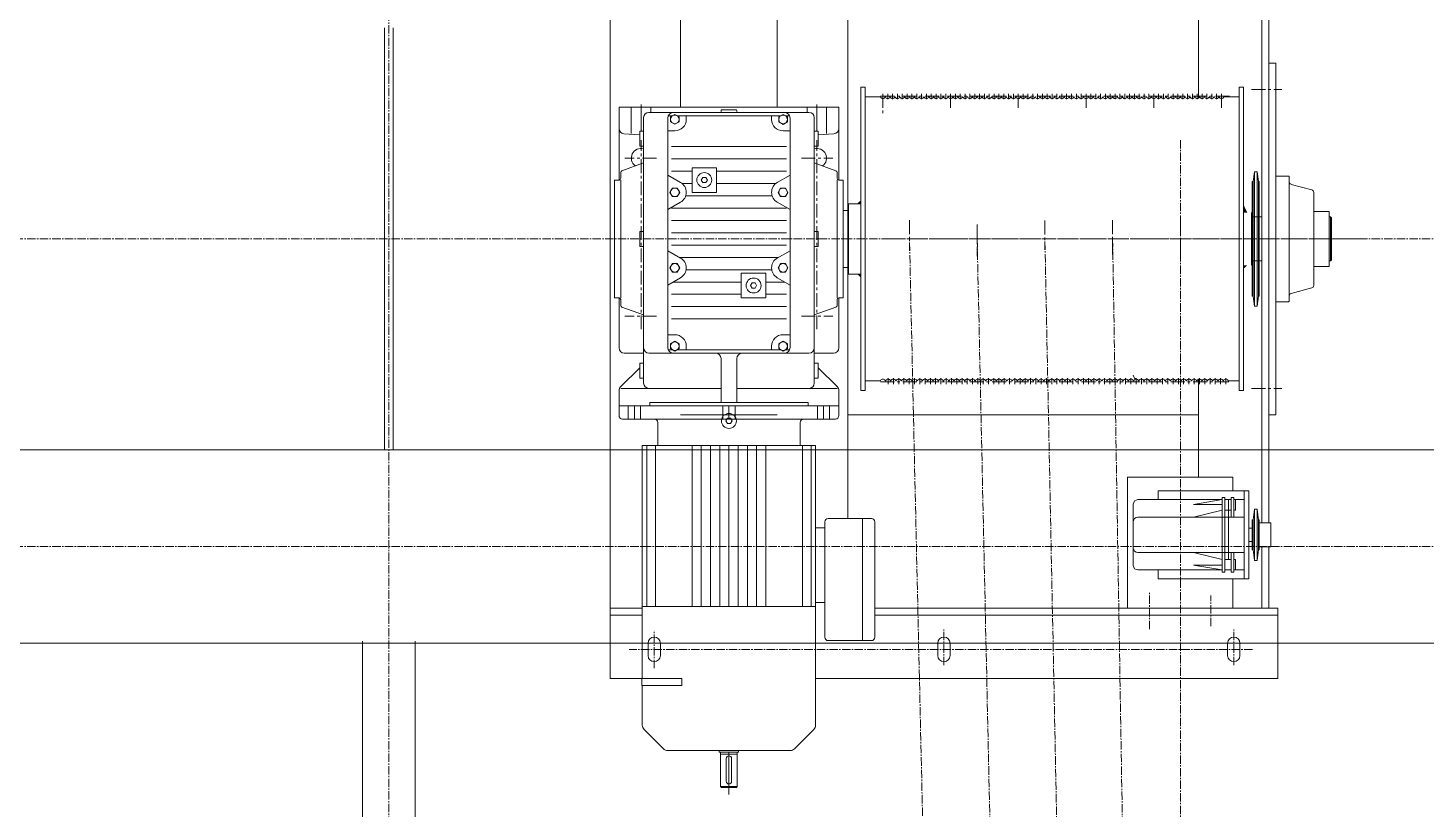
# Model space of a CAD drawing. Header units: millimetres. Extents: x 53635 to 142317, y 101101 to 147193.
# Drawn here: x 72006 to 73595, y 120761 to 121649 of the extents above; entities that cross this region are included whole.
import ezdxf

# ---------------------------------------------------------------- set-up
doc = ezdxf.new("R2010")
doc.units = ezdxf.units.MM
doc.header["$LTSCALE"] = 0.5
doc.header["$MEASUREMENT"] = 0
for name, pattern in [('AXES', [50.8, 31.75, -6.35, 6.35, -6.35]), ('AXES2', [28.575, 19.05, -3.175, 3.175, -3.175]), ('CONTINU', [0])]:
    doc.linetypes.add(name, pattern=pattern)
doc.layers.get('0').update_dxf_attribs({"lineweight": 0})
for name, color, linetype, lineweight in [('-AXE', 1, 'AXES2', 0), ('-fort', 7, 'Continuous', 0), ('ASHADE', 7, 'CONTINU', 0), ('AXE', 1, 'AXES2', 0), ('AXES', 1, 'AXES', 0), ('FIN', 1, 'Continuous', 0), ('FORT', 7, 'Continuous', 0)]:
    doc.layers.add(name, color=color, linetype=linetype, lineweight=lineweight)

msp = doc.modelspace()

# ---------------------------------------------------------------- linework, layer by layer
at = {"layer": '-AXE'}
for p, q in [((72415.9, 121723.73), (72415.9, 105730.21)), ((70604.5, 121409.09), (77418.31, 121409.09)), ((70604.5, 121059.09), (77418.31, 121059.09))]:
    msp.add_line(p, q, dxfattribs=at)
at = {"layer": '-fort'}
for p, q in [((72410.9, 121649.09), (72410.9, 121169.09)), ((72420.9, 121649.09), (72420.9, 121169.09)), ((70960.9, 121169.09), (77070.89, 121169.09)), ((70960.9, 120949.09), (77070.89, 120949.09)), ((72385.9, 120951.59), (72385.9, 119946.59)), ((72445.9, 120951.59), (72445.9, 119946.59))]:
    msp.add_line(p, q, dxfattribs=at)
for p, q in [((73424.64, 121609.09), (73424.64, 121209.09)), ((72952.64, 121409.09), (72952.64, 121581.59)), ((72957.64, 121409.09), (72957.64, 121581.59)), ((73382.64, 121409.09), (73382.64, 121581.59)), ((73387.64, 121409.09), (73387.64, 121581.59)), ((72957.64, 121570.59), (72975.08, 121570.59)), ((72980.21, 121570.59), (72980.58, 121570.59)), ((72985.71, 121570.59), (72986.08, 121570.59)), ((72991.21, 121570.59), (72991.58, 121570.59)), ((72996.71, 121570.59), (72997.08, 121570.59)), ((73002.21, 121570.59), (73002.58, 121570.59)), ((73007.71, 121570.59), (73008.08, 121570.59)), ((73013.21, 121570.59), (73013.58, 121570.59)), ((73018.71, 121570.59), (73019.08, 121570.59)), ((73024.21, 121570.59), (73024.58, 121570.59)), ((73029.71, 121570.59), (73030.08, 121570.59)), ((73035.21, 121570.59), (73035.58, 121570.59)), ((73040.71, 121570.59), (73041.08, 121570.59)), ((73046.21, 121570.59), (73046.58, 121570.59)), ((73051.71, 121570.59), (73052.08, 121570.59)), ((73057.21, 121570.59), (73057.58, 121570.59)), ((73062.71, 121570.59), (73063.08, 121570.59)), ((73068.21, 121570.59), (73068.58, 121570.59)), ((73073.71, 121570.59), (73074.08, 121570.59)), ((73079.21, 121570.59), (73079.58, 121570.59)), ((73084.71, 121570.59), (73085.08, 121570.59)), ((73090.21, 121570.59), (73090.58, 121570.59)), ((73095.71, 121570.59), (73096.08, 121570.59)), ((73101.21, 121570.59), (73101.58, 121570.59)), ((73106.71, 121570.59), (73107.08, 121570.59)), ((73112.21, 121570.59), (73112.58, 121570.59)), ((73117.71, 121570.59), (73118.08, 121570.59)), ((73123.21, 121570.59), (73123.58, 121570.59)), ((73128.71, 121570.59), (73129.08, 121570.59)), ((73134.21, 121570.59), (73134.58, 121570.59)), ((73139.71, 121570.59), (73140.08, 121570.59)), ((73145.21, 121570.59), (73145.58, 121570.59)), ((73150.71, 121570.59), (73151.08, 121570.59)), ((73156.21, 121570.59), (73156.58, 121570.59)), ((73161.71, 121570.59), (73162.08, 121570.59)), ((73167.21, 121570.59), (73167.58, 121570.59)), ((73172.71, 121570.59), (73173.08, 121570.59)), ((73178.21, 121570.59), (73178.58, 121570.59)), ((73183.71, 121570.59), (73184.08, 121570.59)), ((73189.21, 121570.59), (73189.58, 121570.59)), ((73194.71, 121570.59), (73195.08, 121570.59)), ((73200.21, 121570.59), (73200.58, 121570.59)), ((73205.71, 121570.59), (73206.08, 121570.59)), ((73211.21, 121570.59), (73211.58, 121570.59)), ((73216.71, 121570.59), (73217.08, 121570.59)), ((73222.21, 121570.59), (73222.58, 121570.59)), ((73227.71, 121570.59), (73228.08, 121570.59)), ((73233.21, 121570.59), (73233.58, 121570.59)), ((73238.71, 121570.59), (73239.08, 121570.59)), ((73244.21, 121570.59), (73244.58, 121570.59)), ((73249.71, 121570.59), (73250.08, 121570.59)), ((73255.21, 121570.59), (73255.58, 121570.59)), ((73260.71, 121570.59), (73261.08, 121570.59)), ((73266.21, 121570.59), (73266.58, 121570.59)), ((73271.71, 121570.59), (73272.08, 121570.59)), ((73277.21, 121570.59), (73277.58, 121570.59)), ((73282.71, 121570.59), (73283.08, 121570.59)), ((73288.21, 121570.59), (73288.58, 121570.59)), ((73293.71, 121570.59), (73294.08, 121570.59)), ((73299.21, 121570.59), (73299.58, 121570.59)), ((73304.71, 121570.59), (73305.08, 121570.59)), ((73310.21, 121570.59), (73310.58, 121570.59)), ((73315.71, 121570.59), (73316.08, 121570.59)), ((73321.21, 121570.59), (73321.58, 121570.59)), ((73326.71, 121570.59), (73327.08, 121570.59)), ((73332.21, 121570.59), (73332.58, 121570.59)), ((73337.71, 121570.59), (73338.08, 121570.59)), ((73343.21, 121570.59), (73343.58, 121570.59)), ((73348.71, 121570.59), (73349.08, 121570.59)), ((73354.21, 121570.59), (73354.58, 121570.59)), ((73359.71, 121570.59), (73360.08, 121570.59)), ((73365.21, 121570.59), (73382.64, 121570.59)), ((72677.64, 121559.09), (72677.64, 121534.67)), ((72677.64, 121559.09), (72802.64, 121559.09)), ((72677.64, 121559.09), (72677.64, 121476.09)), ((72691.64, 121559.09), (72691.64, 121529.09)), ((72702.64, 121562.09), (72702.64, 121531.59)), ((72711.64, 121553.09), (72739.64, 121553.09)), ((72713.64, 121559.09), (72713.64, 121553.09)), ((72734.44, 121549.09), (72738.27, 121549.09)), ((72741.14, 121550.79), (72736.24, 121547.89)), ((72736.24, 121547.89), (72736.24, 121542.29)), ((72739.64, 121553.09), (72865.64, 121553.09)), ((72739.64, 121553.09), (72792.64, 121553.09)), ((72741.14, 121550.79), (72746.04, 121547.89)), ((72744.02, 121549.09), (72861.34, 121549.09)), ((72746.04, 121547.89), (72746.04, 121542.29)), ((72754.14, 121549.09), (72754.14, 121545.09)), ((72793.64, 121555.09), (72793.64, 121554.09)), ((72794.64, 121556.09), (72802.64, 121556.09)), ((72802.64, 121559.09), (72927.64, 121559.09)), ((72802.64, 121556.09), (72810.64, 121556.09)), ((72811.64, 121555.09), (72811.64, 121554.09)), ((72812.64, 121553.09), (72865.64, 121553.09)), ((72851.14, 121549.09), (72851.14, 121545.09)), ((72864.14, 121550.69), (72859.24, 121547.89)), ((72859.24, 121547.89), (72859.24, 121542.29)), ((72864.14, 121550.69), (72869.04, 121547.89)), ((72865.64, 121553.09), (72893.64, 121553.09)), ((72866.94, 121549.09), (72870.84, 121549.09)), ((72869.04, 121547.89), (72869.04, 121542.29)), ((72891.64, 121559.09), (72891.64, 121553.09)), ((72902.64, 121562.09), (72902.64, 121531.59)), ((72913.64, 121559.09), (72913.64, 121529.09)), ((72927.64, 121559.09), (72927.64, 121534.67)), ((72927.64, 121559.09), (72927.64, 121476.09)), ((72701.14, 121531.59), (72705.64, 121531.59)), ((72701.14, 121514.59), (72701.14, 121531.59)), ((72705.64, 121547.09), (72705.64, 121531.59)), ((72705.64, 121531.59), (72705.64, 121514.59)), ((72733.14, 121546.59), (72733.14, 121481.69)), ((72733.14, 121532.09), (72741.14, 121532.09)), ((72736.24, 121542.29), (72741.14, 121539.49)), ((72746.04, 121542.29), (72741.14, 121539.49)), ((72859.24, 121542.29), (72864.14, 121539.39)), ((72869.04, 121542.29), (72864.14, 121539.39)), ((72864.14, 121532.09), (72872.14, 121532.09)), ((72872.14, 121546.59), (72872.14, 121481.69)), ((72899.64, 121547.09), (72899.64, 121285.09)), ((72899.64, 121531.59), (72904.14, 121531.59)), ((72899.64, 121514.59), (72899.64, 121531.59)), ((72904.14, 121531.59), (72904.14, 121514.59)), ((72683.22, 121528.69), (72701.14, 121527.41)), ((72899.64, 121527.09), (72899.64, 121527.09)), ((72922.07, 121528.69), (72904.14, 121527.41)), ((72705.64, 121514.59), (72701.14, 121514.59)), ((72705.64, 121514.59), (72705.64, 121417.59)), ((72737.14, 121514.09), (72868.14, 121514.09)), ((72737.14, 121500.09), (72868.14, 121500.09)), ((72904.14, 121514.59), (72899.64, 121514.59)), ((72679.64, 121484.68), (72679.64, 121478.09)), ((72705.64, 121495.55), (72680.96, 121486.56)), ((72737.14, 121486.09), (72760.64, 121486.09)), ((72760.64, 121490.09), (72788.64, 121490.09)), ((72760.64, 121490.09), (72760.64, 121462.09)), ((72788.64, 121490.09), (72788.64, 121462.09)), ((72788.64, 121486.09), (72868.14, 121486.09)), ((72899.64, 121495.55), (72924.33, 121486.56)), ((72925.64, 121484.68), (72925.64, 121478.09)), ((72672.64, 121476.09), (72677.64, 121476.09)), ((72672.64, 121476.09), (72672.64, 121409.09)), ((72679.64, 121476.09), (72679.64, 121342.09)), ((72733.14, 121481.69), (72733.14, 121442.49)), ((72733.14, 121481.69), (72747.64, 121473.39)), ((72733.14, 121481.69), (72733.14, 121442.49)), ((72749.45, 121472.09), (72760.64, 121472.09)), ((72771.18, 121476.09), (72772.91, 121479.09)), ((72772.91, 121473.09), (72771.18, 121476.09)), ((72772.91, 121479.09), (72776.38, 121479.09)), ((72776.38, 121473.09), (72772.91, 121473.09)), ((72776.38, 121479.09), (72778.11, 121476.09)), ((72778.11, 121476.09), (72776.38, 121473.09)), ((72788.64, 121472.09), (72855.84, 121472.09)), ((72872.14, 121481.69), (72857.64, 121473.39)), ((72872.14, 121481.69), (72872.14, 121442.49)), ((72925.64, 121476.09), (72925.64, 121342.09)), ((72927.64, 121476.09), (72932.64, 121476.09)), ((72932.64, 121476.09), (72932.64, 121409.09)), ((73438.64, 121480.59), (73424.64, 121480.59)), ((73439.64, 121479.59), (73439.64, 121409.09)), ((73465.42, 121464.88), (73441.87, 121471.19)), ((72738.34, 121466.99), (72735.44, 121462.09)), ((72735.44, 121462.09), (72738.34, 121457.19)), ((72738.34, 121466.99), (72743.94, 121466.99)), ((72738.34, 121457.19), (72743.94, 121457.19)), ((72743.94, 121466.99), (72746.74, 121462.09)), ((72746.74, 121462.09), (72743.94, 121457.19)), ((72753.51, 121458.09), (72851.77, 121458.09)), ((72760.64, 121462.09), (72788.64, 121462.09)), ((72861.34, 121466.99), (72858.44, 121462.09)), ((72858.44, 121462.09), (72861.34, 121457.19)), ((72861.34, 121466.99), (72866.94, 121466.99)), ((72861.34, 121457.19), (72866.94, 121457.19)), ((72866.94, 121466.99), (72869.74, 121462.09)), ((72869.74, 121462.09), (72866.94, 121457.19)), ((73467.64, 121461.98), (73467.64, 121409.09)), ((72747.64, 121450.79), (72733.14, 121442.49)), ((72733.14, 121442.49), (72733.14, 121395.69)), ((72737.14, 121444.09), (72868.14, 121444.09)), ((72857.64, 121450.79), (72872.14, 121442.49)), ((72872.14, 121442.49), (72872.14, 121395.69)), ((72937.64, 121441.59), (72932.64, 121441.59)), ((72932.64, 121441.59), (72932.64, 121441.59)), ((72937.64, 121448.09), (72938.64, 121449.09)), ((72937.64, 121448.09), (72937.64, 121370.09)), ((72937.64, 121441.59), (72937.64, 121376.59)), ((72937.64, 121439.09), (72937.64, 121379.09)), ((72952.64, 121449.09), (72938.64, 121449.09)), ((72938.64, 121449.09), (72938.64, 121369.09)), ((73396.64, 121439.09), (73397.64, 121438.09)), ((73396.64, 121439.09), (73396.64, 121379.09)), ((73485.24, 121440.34), (73467.64, 121440.34)), ((73485.24, 121440.34), (73485.24, 121377.84)), ((72737.14, 121430.09), (72868.14, 121430.09)), ((73408.64, 121434.09), (73397.64, 121434.09)), ((73486.64, 121434.09), (73485.24, 121434.09)), ((73487.64, 121433.09), (73486.64, 121434.09)), ((73486.64, 121434.09), (73486.64, 121384.09)), ((73487.64, 121433.09), (73487.64, 121385.09)), ((72672.64, 121409.09), (72672.64, 121342.09)), ((72701.14, 121417.59), (72705.64, 121417.59)), ((72701.14, 121400.59), (72701.14, 121417.59)), ((72705.64, 121417.59), (72705.64, 121400.59)), ((72737.14, 121416.09), (72868.14, 121416.09)), ((72737.14, 121416.09), (72868.14, 121416.09)), ((72899.64, 121417.59), (72904.14, 121417.59)), ((72899.64, 121400.59), (72899.64, 121417.59)), ((72904.14, 121417.59), (72904.14, 121400.59)), ((72932.64, 121409.09), (72932.64, 121342.09)), ((72952.64, 121236.59), (72952.64, 121409.09)), ((72957.64, 121409.09), (72957.64, 121236.59)), ((73382.64, 121409.09), (73382.64, 121236.59)), ((73387.64, 121236.59), (73387.64, 121409.09)), ((73439.64, 121338.59), (73439.64, 121409.09)), ((73467.64, 121409.09), (73467.64, 121356.16)), ((72705.64, 121400.59), (72701.14, 121400.59)), ((72705.64, 121400.59), (72705.64, 121285.09)), ((72705.64, 121400.59), (72705.64, 121285.09)), ((72733.14, 121395.69), (72733.14, 121356.49)), ((72733.14, 121395.69), (72747.64, 121387.39)), ((72733.14, 121395.69), (72733.14, 121356.49)), ((72737.14, 121402.09), (72868.14, 121402.09)), ((72872.14, 121395.69), (72857.64, 121387.39)), ((72872.14, 121395.69), (72872.14, 121356.49)), ((72904.14, 121400.59), (72899.64, 121400.59)), ((72738.34, 121380.99), (72735.44, 121376.09)), ((72735.44, 121376.09), (72738.34, 121371.19)), ((72738.34, 121380.99), (72743.94, 121380.99)), ((72743.94, 121380.99), (72746.74, 121376.09)), ((72746.74, 121376.09), (72743.94, 121371.19)), ((72746.42, 121388.09), (72858.87, 121388.09)), ((72753.99, 121374.09), (72851.3, 121374.09)), ((72861.34, 121380.99), (72858.44, 121376.09)), ((72858.44, 121376.09), (72861.34, 121371.19)), ((72861.34, 121380.99), (72866.94, 121380.99)), ((72866.94, 121380.99), (72869.74, 121376.09)), ((72869.74, 121376.09), (72866.94, 121371.19)), ((72937.64, 121376.59), (72932.64, 121376.59)), ((72932.64, 121376.59), (72932.64, 121376.59)), ((73397.64, 121380.09), (73396.64, 121379.09)), ((73408.64, 121384.09), (73397.64, 121384.09)), ((73485.24, 121377.84), (73467.64, 121377.84)), ((73486.64, 121384.09), (73485.24, 121384.09)), ((73487.64, 121385.09), (73486.64, 121384.09)), ((72747.64, 121364.79), (72733.14, 121356.49)), ((72738.34, 121371.19), (72743.94, 121371.19)), ((72739.43, 121360.09), (72816.64, 121360.09)), ((72816.64, 121370.09), (72844.64, 121370.09)), ((72816.64, 121370.09), (72816.64, 121342.09)), ((72827.18, 121356.09), (72828.91, 121359.09)), ((72828.91, 121359.09), (72832.38, 121359.09)), ((72832.38, 121359.09), (72834.11, 121356.09)), ((72844.64, 121370.09), (72844.64, 121342.09)), ((72844.64, 121360.09), (72865.85, 121360.09)), ((72857.64, 121364.79), (72872.14, 121356.49)), ((72861.34, 121371.19), (72866.94, 121371.19)), ((72937.64, 121370.09), (72938.64, 121369.09)), ((72952.64, 121369.09), (72938.64, 121369.09)), ((72672.64, 121342.09), (72677.64, 121342.09)), ((72677.64, 121342.09), (72677.64, 121285.09)), ((72733.14, 121356.49), (72733.14, 121285.59)), ((72737.14, 121346.09), (72816.64, 121346.09)), ((72816.64, 121342.09), (72844.64, 121342.09)), ((72828.91, 121353.09), (72827.18, 121356.09)), ((72832.38, 121353.09), (72828.91, 121353.09)), ((72834.11, 121356.09), (72832.38, 121353.09)), ((72844.64, 121346.09), (72868.14, 121346.09)), ((72872.14, 121356.49), (72872.14, 121285.59)), ((72927.64, 121342.09), (72932.64, 121342.09)), ((72927.64, 121342.09), (72927.64, 121285.09)), ((73465.42, 121353.29), (73441.87, 121346.98)), ((72679.64, 121340.09), (72679.64, 121333.49)), ((72680.96, 121331.61), (72705.64, 121322.62)), ((72737.14, 121332.09), (72868.14, 121332.09)), ((72924.33, 121331.61), (72899.64, 121322.62)), ((72925.64, 121340.09), (72925.64, 121333.49)), ((73438.64, 121337.59), (73424.64, 121337.59)), ((72737.14, 121318.09), (72868.14, 121318.09)), ((72733.14, 121300.09), (72741.14, 121300.09)), ((72864.14, 121300.09), (72872.14, 121300.09)), ((72683.64, 121279.09), (72705.64, 121279.09)), ((72705.64, 121285.09), (72705.64, 121267.59)), ((72705.64, 121279.09), (72705.64, 121267.59)), ((72711.64, 121279.09), (72739.64, 121279.09)), ((72734.44, 121283.09), (72738.27, 121283.09)), ((72741.14, 121292.69), (72736.24, 121289.89)), ((72736.24, 121289.89), (72736.24, 121284.29)), ((72736.24, 121284.29), (72741.14, 121281.39)), ((72739.64, 121279.09), (72865.64, 121279.09)), ((72741.14, 121292.69), (72746.04, 121289.89)), ((72746.04, 121284.29), (72741.14, 121281.39)), ((72744.02, 121283.09), (72861.27, 121283.09)), ((72746.04, 121289.89), (72746.04, 121284.29)), ((72754.14, 121287.09), (72754.14, 121283.09)), ((72851.14, 121287.09), (72851.14, 121283.09)), ((72864.14, 121292.69), (72859.24, 121289.89)), ((72859.24, 121289.89), (72859.24, 121284.29)), ((72859.24, 121284.29), (72864.14, 121281.39)), ((72864.14, 121292.69), (72869.04, 121289.89)), ((72869.04, 121284.29), (72864.14, 121281.39)), ((72865.64, 121279.09), (72893.64, 121279.09)), ((72867.02, 121283.09), (72870.84, 121283.09)), ((72869.04, 121289.89), (72869.04, 121284.29)), ((72899.64, 121285.09), (72899.64, 121245.09)), ((72899.64, 121279.09), (72921.64, 121279.09)), ((72899.64, 121279.09), (72899.64, 121267.09)), ((72701.14, 121262.59), (72679.4, 121240.84)), ((72701.14, 121267.59), (72705.64, 121267.59)), ((72701.14, 121250.59), (72701.14, 121267.59)), ((72705.64, 121267.59), (72705.64, 121250.59)), ((72793.64, 121273.09), (72793.64, 121224.09)), ((72811.64, 121273.09), (72811.64, 121224.09)), ((72899.64, 121267.59), (72904.14, 121267.59)), ((72899.64, 121250.59), (72899.64, 121267.59)), ((72899.64, 121267.09), (72899.64, 121267.08)), ((72904.14, 121267.59), (72904.14, 121250.59)), ((72904.14, 121262.58), (72925.89, 121240.84)), ((72705.64, 121250.59), (72701.14, 121250.59)), ((72705.64, 121250.59), (72705.64, 121245.09)), ((72904.14, 121250.59), (72899.64, 121250.59)), ((72957.64, 121247.59), (72974.82, 121247.59)), ((72980.47, 121247.59), (72980.82, 121247.59)), ((72986.47, 121247.59), (72986.82, 121247.59)), ((72992.47, 121247.59), (72992.82, 121247.59)), ((72998.47, 121247.59), (72998.82, 121247.59)), ((73004.47, 121247.59), (73004.82, 121247.59)), ((73010.47, 121247.59), (73010.82, 121247.59)), ((73016.47, 121247.59), (73016.82, 121247.59)), ((73022.47, 121247.59), (73022.82, 121247.59)), ((73028.47, 121247.59), (73028.82, 121247.59)), ((73034.47, 121247.59), (73034.82, 121247.59)), ((73040.47, 121247.59), (73040.82, 121247.59)), ((73046.47, 121247.59), (73046.82, 121247.59)), ((73052.47, 121247.59), (73052.82, 121247.59)), ((73058.47, 121247.59), (73058.82, 121247.59)), ((73064.47, 121247.59), (73064.82, 121247.59)), ((73070.47, 121247.59), (73070.82, 121247.59)), ((73076.47, 121247.59), (73076.82, 121247.59)), ((73082.47, 121247.59), (73082.82, 121247.59)), ((73088.47, 121247.59), (73088.82, 121247.59)), ((73094.47, 121247.59), (73094.82, 121247.59)), ((73100.47, 121247.59), (73100.82, 121247.59)), ((73106.47, 121247.59), (73106.82, 121247.59)), ((73112.47, 121247.59), (73112.82, 121247.59)), ((73118.47, 121247.59), (73118.82, 121247.59)), ((73124.47, 121247.59), (73124.82, 121247.59)), ((73130.47, 121247.59), (73130.82, 121247.59)), ((73136.47, 121247.59), (73136.82, 121247.59)), ((73142.47, 121247.59), (73142.82, 121247.59)), ((73148.47, 121247.59), (73148.82, 121247.59)), ((73154.47, 121247.59), (73154.82, 121247.59)), ((73160.47, 121247.59), (73160.82, 121247.59)), ((73166.47, 121247.59), (73166.82, 121247.59)), ((73172.47, 121247.59), (73172.82, 121247.59)), ((73178.47, 121247.59), (73178.82, 121247.59)), ((73184.47, 121247.59), (73184.82, 121247.59)), ((73190.47, 121247.59), (73190.82, 121247.59)), ((73196.47, 121247.59), (73196.82, 121247.59)), ((73202.47, 121247.59), (73202.82, 121247.59)), ((73208.47, 121247.59), (73208.82, 121247.59)), ((73214.47, 121247.59), (73214.82, 121247.59)), ((73220.47, 121247.59), (73220.82, 121247.59)), ((73226.47, 121247.59), (73226.82, 121247.59)), ((73232.47, 121247.59), (73232.82, 121247.59)), ((73238.47, 121247.59), (73238.82, 121247.59)), ((73244.47, 121247.59), (73244.82, 121247.59)), ((73250.47, 121247.59), (73250.82, 121247.59)), ((73256.47, 121247.59), (73256.82, 121247.59)), ((73262.47, 121247.59), (73262.82, 121247.59)), ((73268.47, 121247.59), (73268.82, 121247.59)), ((73274.47, 121247.59), (73274.82, 121247.59)), ((73280.47, 121247.59), (73280.82, 121247.59)), ((73286.47, 121247.59), (73286.82, 121247.59)), ((73292.47, 121247.59), (73292.82, 121247.59)), ((73298.47, 121247.59), (73298.82, 121247.59)), ((73304.47, 121247.59), (73304.82, 121247.59)), ((73310.47, 121247.59), (73310.82, 121247.59)), ((73316.47, 121247.59), (73316.82, 121247.59)), ((73322.47, 121247.59), (73322.82, 121247.59)), ((73328.47, 121247.59), (73328.82, 121247.59)), ((73334.47, 121247.59), (73334.82, 121247.59)), ((73340.47, 121247.59), (73340.82, 121247.59)), ((73346.47, 121247.59), (73346.82, 121247.59)), ((73352.47, 121247.59), (73352.82, 121247.59)), ((73358.47, 121247.59), (73358.82, 121247.59)), ((73364.47, 121247.59), (73364.82, 121247.59)), ((73370.47, 121247.59), (73382.64, 121247.59)), ((72677.64, 121236.6), (72677.64, 121219.09)), ((72679.64, 121239.09), (72793.64, 121239.09)), ((72711.64, 121239.09), (72793.64, 121239.09)), ((72793.64, 121239.09), (72793.64, 121239.09)), ((72793.64, 121239.09), (72793.64, 121239.09)), ((72811.64, 121239.09), (72925.64, 121239.09)), ((72811.64, 121239.09), (72893.64, 121239.09)), ((72927.64, 121236.6), (72927.64, 121219.09)), ((72677.64, 121219.09), (72677.64, 121208.09)), ((72677.64, 121219.09), (72712.64, 121219.09)), ((72677.64, 121219.09), (72712.64, 121219.09)), ((72688.14, 121219.09), (72688.14, 121204.09)), ((72695.14, 121219.09), (72695.14, 121204.09)), ((72702.14, 121219.09), (72702.14, 121204.09)), ((72712.64, 121223.09), (72712.64, 121219.09)), ((72712.64, 121223.09), (72892.64, 121223.09)), ((72712.64, 121219.09), (72892.64, 121219.09)), ((72712.64, 121219.09), (72892.64, 121219.09)), ((72795.64, 121219.09), (72795.64, 121204.09)), ((72795.64, 121219.09), (72795.64, 121204.09)), ((72795.64, 121219.09), (72795.64, 121204.09)), ((72795.64, 121219.09), (72795.64, 121204.09)), ((72802.64, 121219.09), (72802.64, 121204.09)), ((72802.64, 121219.09), (72802.64, 121204.09)), ((72802.64, 121219.09), (72802.64, 121204.09)), ((72809.64, 121219.09), (72809.64, 121204.09)), ((72809.64, 121219.09), (72809.64, 121204.09)), ((72809.64, 121219.09), (72809.64, 121204.09)), ((72809.64, 121219.09), (72809.64, 121204.09)), ((72892.64, 121223.09), (72892.64, 121219.09)), ((72892.64, 121219.09), (72927.64, 121219.09)), ((72892.64, 121219.09), (72927.64, 121219.09)), ((72903.14, 121219.09), (72903.14, 121204.09)), ((72910.14, 121219.09), (72910.14, 121204.09)), ((72917.14, 121219.09), (72917.14, 121204.09)), ((72927.64, 121219.09), (72927.64, 121208.09)), ((72927.64, 121219.09), (72927.64, 121219.09)), ((72927.64, 121219.09), (72927.64, 121219.09)), ((72681.64, 121204.09), (72717.64, 121204.09)), ((72717.64, 121204.09), (72887.64, 121204.09)), ((72721.64, 121200.09), (72721.64, 121174.09)), ((72800.91, 121205.09), (72799.18, 121202.09)), ((72799.18, 121202.09), (72800.91, 121199.09)), ((72800.91, 121205.09), (72804.38, 121205.09)), ((72800.91, 121199.09), (72804.38, 121199.09)), ((72804.38, 121205.09), (72806.11, 121202.09)), ((72806.11, 121202.09), (72804.38, 121199.09)), ((72883.64, 121200.09), (72883.64, 121174.09)), ((72887.64, 121204.09), (72923.64, 121204.09)), ((72704.14, 121174.09), (72901.14, 121174.09)), ((72704.14, 121174.09), (72704.14, 120991.09)), ((72709.14, 121174.09), (72709.14, 120991.09)), ((72719.14, 121174.09), (72719.14, 120991.09)), ((72721.64, 121174.09), (72883.64, 121174.09)), ((72760.64, 121174.09), (72760.64, 120991.09)), ((72771.14, 121174.09), (72771.14, 120991.09)), ((72781.64, 121174.09), (72781.64, 120991.09)), ((72792.14, 121174.09), (72792.14, 120991.09)), ((72802.64, 121174.09), (72802.64, 120991.09)), ((72813.14, 121174.09), (72813.14, 120991.09)), ((72823.64, 121174.09), (72823.64, 120991.09)), ((72834.14, 121174.09), (72834.14, 120991.09)), ((72844.64, 121174.09), (72844.64, 120991.09)), ((72886.14, 121174.09), (72886.14, 120991.09)), ((72896.14, 121174.09), (72896.14, 120991.09)), ((72901.14, 121174.09), (72901.14, 120991.09)), ((72911.64, 121087.09), (72911.64, 120956.09)), ((72964.64, 121091.09), (72915.64, 121091.09)), ((72954.64, 121091.09), (72954.64, 120952.09)), ((72968.64, 121087.09), (72968.64, 120956.09)), ((72911.64, 121080.59), (72901.14, 121080.59)), ((72901.14, 121080.59), (72901.14, 120995.59)), ((72911.64, 121080.59), (72911.64, 120995.59)), ((72901.14, 120995.59), (72901.14, 120991.09)), ((72911.64, 120995.59), (72901.14, 120995.59)), ((72704.14, 120991.09), (72704.14, 120909.09)), ((72704.14, 120991.09), (72802.64, 120991.09)), ((72709.14, 120991.09), (72709.14, 120991.09)), ((72719.14, 120991.09), (72719.14, 120991.09)), ((72760.64, 120991.09), (72760.64, 120991.09)), ((72771.14, 120991.09), (72771.14, 120991.09)), ((72781.64, 120991.09), (72781.64, 120991.09)), ((72792.14, 120991.09), (72792.14, 120991.09)), ((72802.64, 120991.09), (72901.14, 120991.09)), ((72813.14, 120991.09), (72813.14, 120991.09)), ((72823.64, 120991.09), (72823.64, 120991.09)), ((72834.14, 120991.09), (72834.14, 120991.09)), ((72844.64, 120991.09), (72844.64, 120991.09)), ((72886.14, 120991.09), (72886.14, 120991.09)), ((72896.14, 120991.09), (72896.14, 120991.09)), ((72901.14, 120991.09), (72901.14, 120855.98)), ((72901.14, 120991.09), (72901.14, 120991.09)), ((72901.14, 120991.09), (72901.14, 120991.09)), ((72964.64, 120952.09), (72915.64, 120952.09)), ((72703.52, 120909.09), (72703.52, 120901.09)), ((72703.52, 120909.09), (72749, 120909.09)), ((72703.52, 120901.09), (72749, 120901.09)), ((72704.14, 120901.09), (72704.14, 120855.98)), ((72749, 120909.09), (72749, 120901.09)), ((72706.19, 120851.03), (72728.09, 120829.14)), ((72899.09, 120851.03), (72877.19, 120829.14)), ((72733.04, 120827.09), (72802.64, 120827.09)), ((72791.64, 120827.09), (72813.64, 120827.09)), ((72791.64, 120827.09), (72791.64, 120825.09)), ((72791.64, 120825.09), (72813.64, 120825.09)), ((72793.14, 120825.09), (72812.14, 120825.09)), ((72793.14, 120825.09), (72793.14, 120786.09)), ((72793.14, 120823.09), (72812.14, 120823.09)), ((72799.64, 120818.09), (72799.64, 120792.09)), ((72802.64, 120827.09), (72872.24, 120827.09)), ((72802.64, 120825.09), (72802.64, 120777.09)), ((72805.64, 120818.09), (72805.64, 120792.09)), ((72812.14, 120825.09), (72812.14, 120786.09)), ((72813.64, 120827.09), (72813.64, 120825.09)), ((72793.14, 120786.09), (72812.14, 120786.09)), ((72793.14, 120786.09), (72794.14, 120785.09)), ((72794.14, 120785.09), (72811.14, 120785.09)), ((72812.14, 120786.09), (72811.14, 120785.09))]:
    msp.add_line(p, q)
for centre, radius in [((72741.14, 121545.09), 4.89), ((72864.14, 121545.09), 4.89), ((72774.64, 121476.09), 8.5), ((72741.14, 121462.09), 4.89), ((72864.14, 121462.09), 4.89), ((72741.14, 121376.09), 4.89), ((72864.14, 121376.09), 4.89), ((72830.64, 121356.09), 8.5), ((72741.14, 121287.09), 4.89), ((72864.14, 121287.09), 4.89), ((72802.64, 121202.09), 8.5)]:
    msp.add_circle(centre, radius)
for centre, radius, start, end in [((72711.64, 121547.09), 6, 90, 180), ((72739.64, 121546.59), 6.5, 90, 180), ((72792.64, 121554.09), 1, -90, 0), ((72794.64, 121555.09), 1, 90, 180), ((72810.64, 121555.09), 1, 0, 90), ((72812.64, 121554.09), 1, 180, 270), ((72865.64, 121546.59), 6.5, 0, 90), ((72893.64, 121547.09), 6, 0, 90), ((72683.64, 121534.67), 6, 180, 265.91), ((72741.14, 121545.09), 13, -90, 0), ((72864.14, 121545.09), 13, 180, 270), ((72921.64, 121534.67), 6, -85.91, 0), ((72702.64, 121501.09), 11, 74.17, 234.5), ((72902.64, 121501.09), 11, -54.49, 105.84), ((72681.64, 121484.68), 2, 110, 180), ((72923.64, 121484.68), 2, 0, 70), ((72677.64, 121478.09), 2, -90, 0), ((72741.14, 121462.09), 13, -60, 60), ((72864.14, 121462.09), 13, 120, 240), ((72927.64, 121478.09), 2, 180, 270), ((73438.64, 121479.59), 1, 0, 90.00007), ((73442.64, 121474.09), 3, 180, 255.00007), ((73464.64, 121461.98), 3, 0, 75.00007), ((72741.14, 121376.09), 13, -60, 60), ((72864.14, 121376.09), 13, 120, 240), ((72677.64, 121340.09), 2, 0, 90), ((72927.64, 121340.09), 2, 90, 180), ((73442.64, 121344.08), 3, 105.00007, 180.00015), ((73464.64, 121356.19), 3, -74.99993, 0.00015), ((72681.64, 121333.49), 2, 180, 250), ((72923.64, 121333.49), 2, -70, 0), ((73438.64, 121338.59), 1, -89.99993, 0.00015), ((72741.14, 121287.09), 13, 0, 90), ((72864.14, 121287.09), 13, 90, 180), ((72683.64, 121285.09), 6, 180, 270), ((72711.64, 121285.09), 6, 180, 270), ((72739.64, 121285.59), 6.5, 180, 270), ((72787.64, 121273.09), 6, 0, 90), ((72817.64, 121273.09), 6, 90, 180), ((72865.64, 121285.59), 6.5, -90, 0), ((72893.64, 121285.09), 6, -90, 0), ((72921.64, 121285.09), 6, -90, 0), ((72977.64, 121246.59), 3, 19.47122, 160.52878), ((72983.64, 121246.59), 3, 19.47122, 160.52878), ((72989.64, 121246.59), 3, 19.47122, 160.52878), ((72995.64, 121246.59), 3, 19.47122, 160.52878), ((73001.64, 121246.59), 3, 19.47122, 160.52878), ((73007.64, 121246.59), 3, 19.47122, 160.52878), ((73013.64, 121246.59), 3, 19.47122, 160.52878), ((73019.64, 121246.59), 3, 19.47122, 160.52878), ((73025.64, 121246.59), 3, 19.47122, 160.52878), ((73031.64, 121246.59), 3, 19.47122, 160.52878), ((73037.64, 121246.59), 3, 19.47122, 160.52878), ((73043.64, 121246.59), 3, 19.47122, 160.52878), ((73049.64, 121246.59), 3, 19.47122, 160.52878), ((73055.64, 121246.59), 3, 19.47122, 160.52878), ((73061.64, 121246.59), 3, 19.47122, 160.52878), ((73067.64, 121246.59), 3, 19.47122, 160.52878), ((73073.64, 121246.59), 3, 19.47122, 160.52878), ((73079.64, 121246.59), 3, 19.47122, 160.52878), ((73085.64, 121246.59), 3, 19.47122, 160.52878), ((73091.64, 121246.59), 3, 19.47122, 160.52878), ((73097.64, 121246.59), 3, 19.47122, 160.52878), ((73103.64, 121246.59), 3, 19.47122, 160.52878), ((73109.64, 121246.59), 3, 19.47122, 160.52878), ((73115.64, 121246.59), 3, 19.47122, 160.52878), ((73121.64, 121246.59), 3, 19.47122, 160.52878), ((73127.64, 121246.59), 3, 19.47122, 160.52878), ((73133.64, 121246.59), 3, 19.47122, 160.52878), ((73139.64, 121246.59), 3, 19.47122, 160.52878), ((73145.64, 121246.59), 3, 19.47122, 160.52878), ((73151.64, 121246.59), 3, 19.47122, 160.52878), ((73157.64, 121246.59), 3, 19.47122, 160.52878), ((73163.64, 121246.59), 3, 19.47122, 160.52878), ((73169.64, 121246.59), 3, 19.47122, 160.52878), ((73175.64, 121246.59), 3, 19.47122, 160.52878), ((73181.64, 121246.59), 3, 19.47122, 160.52878), ((73187.64, 121246.59), 3, 19.47122, 160.52878), ((73193.64, 121246.59), 3, 19.47122, 160.52878), ((73199.64, 121246.59), 3, 19.47122, 160.52878), ((73205.64, 121246.59), 3, 19.47122, 160.52878), ((73211.64, 121246.59), 3, 19.47122, 160.52878), ((73217.64, 121246.59), 3, 19.47122, 160.52878), ((73223.64, 121246.59), 3, 19.47122, 160.52878), ((73229.64, 121246.59), 3, 19.47122, 160.52878), ((73235.64, 121246.59), 3, 19.47122, 160.52878), ((73241.64, 121246.59), 3, 19.47122, 160.52878), ((73247.64, 121246.59), 3, 19.47122, 160.52878), ((73253.64, 121246.59), 3, 19.47122, 160.52878), ((73259.64, 121246.59), 3, 19.47122, 160.52878), ((73265.64, 121246.59), 3, 19.47122, 160.52878), ((73271.64, 121246.59), 3, 19.47122, 160.52878), ((73277.64, 121246.59), 3, 19.47122, 160.52878), ((73283.64, 121246.59), 3, 19.47122, 160.52878), ((73289.64, 121246.59), 3, 19.47122, 160.52878), ((73295.64, 121246.59), 3, 19.47122, 160.52878), ((73301.64, 121246.59), 3, 19.47122, 160.52878), ((73307.64, 121246.59), 3, 19.47122, 160.52878), ((73313.64, 121246.59), 3, 19.47122, 160.52878), ((73319.64, 121246.59), 3, 19.47122, 160.52878), ((73325.64, 121246.59), 3, 19.47122, 160.52878), ((73331.64, 121246.59), 3, 19.47122, 160.52878), ((73337.64, 121246.59), 3, 19.47122, 160.52878), ((73343.64, 121246.59), 3, 19.47122, 160.52878), ((73349.64, 121246.59), 3, 19.47122, 160.52878), ((73355.64, 121246.59), 3, 19.47122, 160.52878), ((73361.64, 121246.59), 3, 19.47122, 160.52878), ((73367.64, 121246.59), 3, 19.47122, 160.52878), ((72683.64, 121236.6), 6, 135, 180), ((72711.64, 121245.09), 6, 180, 270), ((72893.64, 121245.09), 6, -90, 0), ((72921.64, 121236.6), 6, 0, 45), ((72795.64, 121224.09), 2, 180, 210.01), ((72809.64, 121224.09), 2, -30, 0), ((72681.64, 121208.09), 4, 180, 270), ((72717.64, 121200.09), 4, 0, 90), ((72887.64, 121200.09), 4, 90, 180), ((72923.64, 121208.09), 4, -90, 0), ((72915.64, 121087.09), 4, 90, 180), ((72964.64, 121087.09), 4, 0, 90), ((72915.64, 120956.09), 4, 180, 270), ((72964.64, 120956.09), 4, -90, 0), ((72711.14, 120855.98), 7, 180, 225), ((72894.14, 120855.98), 7, -45, 0), ((72733.04, 120834.09), 7, -135, -90), ((72802.64, 120818.09), 3, 0, 180), ((72872.24, 120834.09), 7, -90, -45), ((72802.64, 120792.09), 3, 180, 360)]:
    msp.add_arc(centre, radius, start, end)
for points in [[(72952.64, 121449.09), (72952.64, 121453.09), (72948.27, 121449.09)], [(73387.64, 121439.09), (73387.64, 121448.09), (73392.02, 121439.09)], [(73387.64, 121379.09), (73387.64, 121375.09), (73392.02, 121379.09)], [(72952.64, 121369.09), (72952.64, 121365.09), (72948.27, 121369.09)]]:
    msp.add_solid(points)
at = {"layer": 'ASHADE', "ltscale": 2}
for p, q in [((72667.64, 121909.09), (72667.64, 120909.09)), ((72747.64, 121829.09), (72747.64, 121559.09)), ((72857.64, 121829.09), (72857.64, 121559.09)), ((72937.64, 121829.09), (72937.64, 121091.09)), ((73336.64, 121829.09), (73336.64, 121569.28)), ((73408.64, 121829.09), (73408.64, 121085.99)), ((73416.64, 121829.09), (73416.64, 121085.99)), ((73416.64, 121609.09), (73424.64, 121609.09)), ((73336.64, 121249.41), (73336.64, 121138.09)), ((72857.64, 121209.09), (72747.64, 121209.09)), ((73336.64, 121209.09), (72937.64, 121209.09)), ((73416.64, 121209.09), (73424.64, 121209.09)), ((72857.64, 121169.09), (72747.64, 121169.09)), ((73336.64, 121169.09), (72937.64, 121169.09)), ((73255.64, 120989.09), (73255.64, 121138.09)), ((73375.64, 121138.09), (73255.64, 121138.09)), ((73375.64, 121122.49), (73375.64, 121138.09)), ((73408.64, 121058.99), (73408.64, 120989.09)), ((73416.64, 121058.99), (73416.64, 120989.09)), ((73375.64, 120989.09), (73375.64, 121022.49)), ((72704.14, 120989.09), (72667.64, 120989.09)), ((72704.14, 120981.09), (72667.64, 120981.09)), ((73426.64, 120989.09), (72968.64, 120989.09)), ((73426.64, 120981.09), (72968.64, 120981.09)), ((73255.64, 120989.09), (73375.64, 120989.09)), ((73426.64, 120989.09), (73426.64, 120909.09)), ((72710.64, 120935.09), (72710.64, 120949.09)), ((72724.64, 120935.09), (72724.64, 120949.09)), ((73040.14, 120935.09), (73040.14, 120949.09)), ((73054.14, 120935.09), (73054.14, 120949.09)), ((73369.64, 120935.09), (73369.64, 120949.09)), ((73383.64, 120935.09), (73383.64, 120949.09)), ((72704.14, 120909.09), (72667.64, 120909.09)), ((73426.64, 120909.09), (72901.14, 120909.09))]:
    msp.add_line(p, q, dxfattribs=at)
for centre, radius, start, end in [((72977.64, 121571.59), 2.75, -158.67631, -21.32369), ((72983.14, 121571.59), 2.75, -158.67631, -21.32369), ((72988.64, 121571.59), 2.75, -158.67631, -21.32369), ((72994.14, 121571.59), 2.75, -158.67631, -21.32369), ((72999.64, 121571.59), 2.75, -158.67631, -21.32369), ((73005.14, 121571.59), 2.75, -158.67631, -21.32369), ((73010.64, 121571.59), 2.75, -158.67631, -21.32369), ((73016.14, 121571.59), 2.75, -158.67631, -21.32369), ((73021.64, 121571.59), 2.75, -158.67631, -21.32369), ((73027.14, 121571.59), 2.75, -158.67631, -21.32369), ((73032.64, 121571.59), 2.75, -158.67631, -21.32369), ((73038.14, 121571.59), 2.75, -158.67631, -21.32369), ((73043.64, 121571.59), 2.75, -158.67631, -21.32369), ((73049.14, 121571.59), 2.75, -158.67631, -21.32369), ((73054.64, 121571.59), 2.75, -158.67631, -21.32369), ((73060.14, 121571.59), 2.75, -158.67631, -21.32369), ((73065.64, 121571.59), 2.75, -158.67631, -21.32369), ((73071.14, 121571.59), 2.75, -158.67631, -21.32369), ((73076.64, 121571.59), 2.75, -158.67631, -21.32369), ((73082.14, 121571.59), 2.75, -158.67631, -21.32369), ((73087.64, 121571.59), 2.75, -158.67631, -21.32369), ((73093.14, 121571.59), 2.75, -158.67631, -21.32369), ((73098.64, 121571.59), 2.75, -158.67631, -21.32369), ((73104.14, 121571.59), 2.75, -158.67631, -21.32369), ((73109.64, 121571.59), 2.75, -158.67631, -21.32369), ((73115.14, 121571.59), 2.75, -158.67631, -21.32369), ((73120.64, 121571.59), 2.75, -158.67631, -21.32369), ((73126.14, 121571.59), 2.75, -158.67631, -21.32369), ((73131.64, 121571.59), 2.75, -158.67631, -21.32369), ((73137.14, 121571.59), 2.75, -158.67631, -21.32369), ((73142.64, 121571.59), 2.75, -158.67631, -21.32369), ((73148.14, 121571.59), 2.75, -158.67631, -21.32369), ((73153.64, 121571.59), 2.75, -158.67631, -21.32369), ((73159.14, 121571.59), 2.75, -158.67631, -21.32369), ((73164.64, 121571.59), 2.75, -158.67631, -21.32369), ((73170.14, 121571.59), 2.75, -158.67631, -21.32369), ((73175.64, 121571.59), 2.75, -158.67631, -21.32369), ((73181.14, 121571.59), 2.75, -158.67631, -21.32369), ((73186.64, 121571.59), 2.75, -158.67631, -21.32369), ((73192.14, 121571.59), 2.75, -158.67631, -21.32369), ((73197.64, 121571.59), 2.75, -158.67631, -21.32369), ((73203.14, 121571.59), 2.75, -158.67631, -21.32369), ((73208.64, 121571.59), 2.75, -158.67631, -21.32369), ((73214.14, 121571.59), 2.75, -158.67631, -21.32369), ((73219.64, 121571.59), 2.75, -158.67631, -21.32369), ((73225.14, 121571.59), 2.75, -158.67631, -21.32369), ((73230.64, 121571.59), 2.75, -158.67631, -21.32369), ((73236.14, 121571.59), 2.75, -158.67631, -21.32369), ((73241.64, 121571.59), 2.75, -158.67631, -21.32369), ((73247.14, 121571.59), 2.75, -158.67631, -21.32369), ((73252.64, 121571.59), 2.75, -158.67631, -21.32369), ((73258.14, 121571.59), 2.75, -158.67631, -21.32369), ((73263.64, 121571.59), 2.75, -158.67631, -21.32369), ((73269.14, 121571.59), 2.75, -158.67631, -21.32369), ((73274.64, 121571.59), 2.75, -158.67631, -21.32369), ((73280.14, 121571.59), 2.75, -158.67631, -21.32369), ((73285.64, 121571.59), 2.75, -158.67631, -21.32369), ((73291.14, 121571.59), 2.75, -158.67631, -21.32369), ((73296.64, 121571.59), 2.75, -158.67631, -21.32369), ((73302.14, 121571.59), 2.75, -158.67631, -21.32369), ((73307.64, 121571.59), 2.75, -158.67631, -21.32369), ((73313.14, 121571.59), 2.75, -158.67631, -21.32369), ((73318.64, 121571.59), 2.75, -158.67631, -21.32369), ((73324.14, 121571.59), 2.75, -158.67631, -21.32369), ((73329.64, 121571.59), 2.75, -158.67631, -21.32369), ((73335.14, 121571.59), 2.75, -158.67631, -21.32369), ((73340.64, 121571.59), 2.75, -158.67631, -21.32369), ((73346.14, 121571.59), 2.75, -158.67631, -21.32369), ((73351.64, 121571.59), 2.75, -158.67631, -21.32369), ((73357.14, 121571.59), 2.75, -158.67631, -21.32369), ((73362.64, 121571.59), 2.75, -158.67631, -21.32369), ((72717.64, 120949.09), 7, 0, 180), ((73047.14, 120949.09), 7, 0, 180), ((73376.64, 120949.09), 7, 0, 180), ((72717.64, 120935.09), 7, 180, 360), ((73047.14, 120935.09), 7, 180, 360), ((73376.64, 120935.09), 7, 180, 360)]:
    msp.add_arc(centre, radius, start, end, dxfattribs=at)
at = {"layer": 'AXE'}
for p, q in [((73315.89, 121521.59), (73315.89, 106721.59)), ((73315.89, 107811.59), (73007.89, 121409.09)), ((73084.89, 121409.09), (73315.89, 110811.59)), ((73315.89, 113811.59), (73161.89, 121409.09)), ((73238.89, 121409.09), (73315.89, 116811.59)), ((73280.64, 120965.3), (73280.64, 121007.08)), ((73350.64, 120968.62), (73350.64, 121003.34)), ((72717.64, 120920.9), (72717.64, 120963.84)), ((73047.14, 120924.14), (73047.14, 120964.88)), ((73376.64, 120924.14), (73376.64, 120964.88)), ((73397.94, 120942.09), (72689.28, 120942.09))]:
    msp.add_line(p, q, dxfattribs=at)
at = {"layer": 'AXES'}
for p, q in [((72974.82, 121571.59), (73373.34, 121571.59)), ((72977.64, 121574.23), (72977.64, 121551.58)), ((72983.14, 121574.23), (72983.14, 121568)), ((72988.64, 121574.23), (72988.64, 121568)), ((72994.14, 121574.23), (72994.14, 121568)), ((72999.64, 121574.23), (72999.64, 121568)), ((73005.14, 121574.23), (73005.14, 121568)), ((73010.64, 121574.23), (73010.64, 121568)), ((73016.14, 121574.23), (73016.14, 121568)), ((73021.64, 121574.23), (73021.64, 121568)), ((73027.14, 121574.23), (73027.14, 121568)), ((73032.64, 121574.23), (73032.64, 121568)), ((73038.14, 121574.23), (73038.14, 121568)), ((73043.64, 121574.23), (73043.64, 121568)), ((73049.14, 121574.23), (73049.14, 121568)), ((73054.64, 121574.23), (73054.64, 121558.1)), ((73060.14, 121574.23), (73060.14, 121568)), ((73065.64, 121574.23), (73065.64, 121568)), ((73071.14, 121574.23), (73071.14, 121568)), ((73076.64, 121574.23), (73076.64, 121568)), ((73082.14, 121574.23), (73082.14, 121568)), ((73087.64, 121574.23), (73087.64, 121568)), ((73093.14, 121574.23), (73093.14, 121568)), ((73098.64, 121574.23), (73098.64, 121568)), ((73104.14, 121574.23), (73104.14, 121568)), ((73109.64, 121574.23), (73109.64, 121568)), ((73115.14, 121574.23), (73115.14, 121568)), ((73120.64, 121574.23), (73120.64, 121568)), ((73126.14, 121574.23), (73126.14, 121568)), ((73131.64, 121574.23), (73131.64, 121558.1)), ((73137.14, 121574.23), (73137.14, 121568)), ((73142.64, 121574.23), (73142.64, 121568)), ((73148.14, 121574.23), (73148.14, 121568)), ((73153.64, 121574.23), (73153.64, 121568)), ((73159.14, 121574.23), (73159.14, 121568)), ((73164.64, 121574.23), (73164.64, 121568)), ((73170.14, 121574.23), (73170.14, 121568)), ((73175.64, 121574.23), (73175.64, 121568)), ((73181.14, 121574.23), (73181.14, 121568)), ((73186.64, 121574.23), (73186.64, 121568)), ((73192.14, 121574.23), (73192.14, 121568)), ((73197.64, 121574.23), (73197.64, 121568)), ((73203.14, 121574.23), (73203.14, 121568)), ((73208.64, 121574.23), (73208.64, 121558.1)), ((73214.14, 121574.23), (73214.14, 121568)), ((73219.64, 121574.23), (73219.64, 121568)), ((73225.14, 121574.23), (73225.14, 121568)), ((73230.64, 121574.23), (73230.64, 121568)), ((73236.14, 121574.23), (73236.14, 121568)), ((73241.64, 121574.23), (73241.64, 121568)), ((73247.14, 121574.23), (73247.14, 121568)), ((73252.64, 121574.23), (73252.64, 121568)), ((73258.14, 121574.23), (73258.14, 121568)), ((73263.64, 121574.23), (73263.64, 121568)), ((73269.14, 121574.23), (73269.14, 121568)), ((73274.64, 121574.23), (73274.64, 121568)), ((73280.14, 121574.23), (73280.14, 121568)), ((73285.64, 121574.23), (73285.64, 121558.1)), ((73291.14, 121574.23), (73291.14, 121568)), ((73296.64, 121574.23), (73296.64, 121568)), ((73302.14, 121574.23), (73302.14, 121568)), ((73307.64, 121574.23), (73307.64, 121568)), ((73313.14, 121574.23), (73313.14, 121568)), ((73318.64, 121574.23), (73318.64, 121568)), ((73324.14, 121574.23), (73324.14, 121568)), ((73329.64, 121574.23), (73329.64, 121568)), ((73335.14, 121574.23), (73335.14, 121568)), ((73340.64, 121574.23), (73340.64, 121568)), ((73346.14, 121574.23), (73346.14, 121568)), ((73351.64, 121574.23), (73351.64, 121568)), ((73357.14, 121574.23), (73357.14, 121568)), ((73362.64, 121574.23), (73362.64, 121558.1)), ((73396.7, 121579.09), (73431.15, 121579.09)), ((72702.64, 121306.28), (72702.64, 121521.43)), ((72902.64, 121306.28), (72902.64, 121521.43)), ((72720.34, 121501.09), (72684.34, 121501.09)), ((72884.95, 121501.09), (72920.95, 121501.09)), ((73007.89, 121430.42), (73007.89, 121395.63)), ((73084.89, 121425.45), (73084.89, 121389.55)), ((73161.89, 121429.87), (73161.89, 121396.73)), ((73238.89, 121430.42), (73238.89, 121391.21)), ((73315.89, 121428.75), (73315.89, 121387.33)), ((72980.66, 121409.09), (73520.71, 121409.09)), ((72720.34, 121321.09), (72684.34, 121321.09)), ((72884.95, 121321.09), (72920.95, 121321.09)), ((72974.82, 121246.59), (73371.1, 121246.59)), ((72983.64, 121243.94), (72983.64, 121250.59)), ((72989.64, 121243.94), (72989.64, 121250.59)), ((72995.64, 121243.94), (72995.64, 121250.59)), ((73001.64, 121243.94), (73001.64, 121250.59)), ((73007.64, 121243.94), (73007.64, 121250.59)), ((73013.64, 121243.94), (73013.64, 121250.59)), ((73019.64, 121243.94), (73019.64, 121250.59)), ((73025.64, 121243.94), (73025.64, 121250.59)), ((73031.64, 121243.94), (73031.64, 121250.59)), ((73037.64, 121243.94), (73037.64, 121250.59)), ((73043.64, 121243.94), (73043.64, 121250.59)), ((73049.64, 121243.94), (73049.64, 121250.59)), ((73055.64, 121243.94), (73055.64, 121250.59)), ((73061.64, 121243.94), (73061.64, 121250.59)), ((73067.64, 121243.94), (73067.64, 121250.59)), ((73073.64, 121243.94), (73073.64, 121250.59)), ((73079.64, 121243.94), (73079.64, 121250.59)), ((73085.64, 121243.94), (73085.64, 121250.59)), ((73091.64, 121243.94), (73091.64, 121250.59)), ((73097.64, 121243.94), (73097.64, 121250.59)), ((73103.64, 121243.94), (73103.64, 121250.59)), ((73109.64, 121243.94), (73109.64, 121250.59)), ((73115.64, 121243.94), (73115.64, 121250.59)), ((73121.64, 121243.94), (73121.64, 121250.59)), ((73121.64, 121243.94), (73121.64, 121250.59)), ((73127.64, 121243.94), (73127.64, 121250.59)), ((73133.64, 121243.94), (73133.64, 121250.59)), ((73139.64, 121243.94), (73139.64, 121250.59)), ((73145.64, 121243.94), (73145.64, 121250.59)), ((73151.64, 121243.94), (73151.64, 121250.59)), ((73157.64, 121243.94), (73157.64, 121250.59)), ((73163.64, 121243.94), (73163.64, 121250.59)), ((73169.64, 121243.94), (73169.64, 121250.59)), ((73175.64, 121243.94), (73175.64, 121250.59)), ((73181.64, 121243.94), (73181.64, 121250.59)), ((73187.64, 121243.94), (73187.64, 121250.59)), ((73193.64, 121243.94), (73193.64, 121250.59)), ((73199.64, 121243.94), (73199.64, 121250.59)), ((73199.64, 121243.94), (73199.64, 121250.59)), ((73205.64, 121243.94), (73205.64, 121250.59)), ((73211.64, 121243.94), (73211.64, 121250.59)), ((73217.64, 121243.94), (73217.64, 121250.59)), ((73223.64, 121243.94), (73223.64, 121250.59)), ((73229.64, 121243.94), (73229.64, 121250.59)), ((73235.64, 121243.94), (73235.64, 121250.59)), ((73241.64, 121243.94), (73241.64, 121250.59)), ((73247.64, 121243.94), (73247.64, 121250.59)), ((73253.64, 121243.94), (73253.64, 121250.59)), ((73259.64, 121243.94), (73259.64, 121250.59)), ((73265.64, 121243.94), (73265.64, 121250.59)), ((73271.64, 121243.94), (73271.64, 121250.59)), ((73277.64, 121243.94), (73277.64, 121250.59)), ((73277.64, 121243.94), (73277.64, 121250.59)), ((73283.64, 121243.94), (73283.64, 121250.59)), ((73289.64, 121243.94), (73289.64, 121250.59)), ((73295.64, 121243.94), (73295.64, 121250.59)), ((73301.64, 121243.94), (73301.64, 121250.59)), ((73307.64, 121243.94), (73307.64, 121250.59)), ((73313.64, 121243.94), (73313.64, 121250.59)), ((73319.64, 121243.94), (73319.64, 121250.59)), ((73325.64, 121243.94), (73325.64, 121250.59)), ((73331.64, 121243.94), (73331.64, 121250.59)), ((73337.64, 121243.94), (73337.64, 121250.59)), ((73343.64, 121243.94), (73343.64, 121250.59)), ((73349.64, 121243.94), (73349.64, 121250.59)), ((73355.64, 121243.94), (73355.64, 121250.59)), ((73355.64, 121243.94), (73355.64, 121250.59)), ((73361.64, 121243.94), (73361.64, 121250.59)), ((73367.64, 121243.94), (73367.64, 121250.59)), ((73396.7, 121239.09), (73431.15, 121239.09))]:
    msp.add_line(p, q, dxfattribs=at)
at = {"layer": 'FIN'}
msp.add_arc((73267.44, 121254.09), 5, 180, 270, dxfattribs=at)
at = {"layer": 'FORT'}
for p, q in [((72952.64, 121581.59), (72957.64, 121581.59)), ((73387.64, 121581.59), (73382.64, 121581.59)), ((73400.14, 121485.59), (73398.64, 121474.33)), ((73400.14, 121485.59), (73398.64, 121474.33)), ((73403.14, 121485.59), (73400.14, 121485.59)), ((73403.14, 121485.59), (73400.14, 121485.59)), ((73400.14, 121332.59), (73400.14, 121485.59)), ((73403.14, 121485.59), (73404.64, 121474.33)), ((73403.14, 121485.59), (73404.64, 121474.33)), ((73403.14, 121485.59), (73403.14, 121332.59)), ((73398.64, 121474.33), (73397.64, 121474.33)), ((73398.64, 121474.33), (73397.64, 121474.33)), ((73397.64, 121474.33), (73397.64, 121343.84)), ((73398.64, 121343.84), (73398.64, 121474.34)), ((73404.64, 121474.34), (73404.64, 121343.84)), ((73405.64, 121474.33), (73404.64, 121474.33)), ((73405.64, 121474.33), (73404.64, 121474.33)), ((73405.64, 121474.33), (73405.64, 121343.84)), ((73397.64, 121438.09), (73397.64, 121380.09)), ((73398.64, 121343.84), (73397.64, 121343.84)), ((73398.64, 121343.84), (73397.64, 121343.84)), ((73400.14, 121332.59), (73398.64, 121343.84)), ((73400.14, 121332.59), (73398.64, 121343.84)), ((73403.14, 121332.59), (73404.64, 121343.84)), ((73403.14, 121332.59), (73404.64, 121343.84)), ((73405.64, 121343.84), (73404.64, 121343.84)), ((73405.64, 121343.84), (73404.64, 121343.84)), ((73403.14, 121332.59), (73400.14, 121332.59)), ((73403.14, 121332.59), (73400.14, 121332.59)), ((72952.64, 121236.59), (72957.64, 121236.59)), ((73387.64, 121236.59), (73382.64, 121236.59)), ((73290.79, 121122.49), (73393.64, 121122.49)), ((73290.79, 121122.49), (73290.79, 121112.49)), ((73388.64, 121122.49), (73388.64, 121023.16)), ((73393.64, 121122.49), (73393.64, 121022.49)), ((73262.44, 121107.49), (73262.44, 121037.49)), ((73267.44, 121112.49), (73363.64, 121112.49)), ((73274.44, 121112.49), (73273.76, 121112.49)), ((73277.44, 121112.49), (73274.44, 121112.49)), ((73331.01, 121107.09), (73363.64, 121112.49)), ((73331.01, 121107.09), (73363.64, 121107.09)), ((73366.64, 121115.01), (73363.64, 121115.01)), ((73363.64, 121115.01), (73363.64, 121029.96)), ((73366.64, 121115.01), (73366.64, 121029.96)), ((73366.64, 121112.49), (73373.55, 121112.49)), ((73370.64, 121112.49), (73370.64, 121044.49)), ((73376.55, 121115.01), (73373.55, 121115.01)), ((73373.55, 121092.49), (73373.55, 121115.01)), ((73376.55, 121092.49), (73376.55, 121115.01)), ((73376.55, 121112.49), (73388.64, 121112.49)), ((73378.64, 121100.49), (73378.64, 121112.49)), ((73388.64, 121112.49), (73388.64, 121032.49)), ((73262.44, 121092.49), (73262.44, 121062.49)), ((73267.44, 121092.49), (73388.64, 121092.49)), ((73331.01, 121092.49), (73363.64, 121100.49)), ((73366.64, 121100.49), (73373.55, 121100.49)), ((73376.55, 121100.49), (73378.64, 121100.49)), ((73397.64, 121055.29), (73397.64, 121089.69)), ((73397.64, 121055.29), (73397.64, 121089.69)), ((73397.64, 121089.69), (73398.64, 121089.69)), ((73397.64, 121089.69), (73398.64, 121089.69)), ((73400.14, 121101.69), (73398.64, 121089.69)), ((73400.14, 121101.69), (73398.64, 121089.69)), ((73398.64, 121089.69), (73398.64, 121055.29)), ((73400.14, 121101.69), (73403.14, 121101.69)), ((73400.14, 121101.69), (73403.14, 121101.69)), ((73400.14, 121101.69), (73400.14, 121043.29)), ((73403.14, 121101.69), (73404.64, 121089.69)), ((73403.14, 121101.69), (73404.64, 121089.69)), ((73403.14, 121043.29), (73403.14, 121101.69)), ((73404.64, 121089.69), (73405.64, 121089.69)), ((73404.64, 121089.69), (73405.64, 121089.69)), ((73404.64, 121055.29), (73404.64, 121089.69)), ((73405.64, 121055.29), (73405.64, 121089.69)), ((73405.64, 121055.29), (73405.64, 121089.69)), ((73393.64, 121064.99), (73393.64, 121079.99)), ((73393.64, 121064.99), (73393.64, 121079.99)), ((73393.64, 121079.99), (73397.64, 121079.99)), ((73405.64, 121085.99), (73418.64, 121085.99)), ((73405.64, 121085.99), (73418.64, 121085.99)), ((73418.64, 121058.99), (73418.64, 121085.99)), ((73418.64, 121058.99), (73418.64, 121085.99)), ((73393.64, 121064.99), (73397.64, 121064.99)), ((73397.64, 121055.29), (73398.64, 121055.29)), ((73397.64, 121055.29), (73398.64, 121055.29)), ((73400.14, 121043.29), (73398.64, 121055.29)), ((73400.14, 121043.29), (73398.64, 121055.29)), ((73403.14, 121043.29), (73404.64, 121055.29)), ((73403.14, 121043.29), (73404.64, 121055.29)), ((73404.64, 121055.29), (73405.64, 121055.29)), ((73404.64, 121055.29), (73405.64, 121055.29)), ((73405.64, 121058.99), (73418.64, 121058.99)), ((73405.64, 121058.99), (73418.64, 121058.99)), ((73267.44, 121052.49), (73388.64, 121052.49)), ((73331.01, 121052.49), (73363.64, 121044.49)), ((73366.64, 121044.49), (73373.55, 121044.49)), ((73373.55, 121052.49), (73373.55, 121029.96)), ((73376.55, 121052.49), (73376.55, 121029.96)), ((73376.55, 121044.49), (73378.64, 121044.49)), ((73378.64, 121044.49), (73378.64, 121032.49)), ((73400.14, 121043.29), (73403.14, 121043.29)), ((73400.14, 121043.29), (73403.14, 121043.29)), ((73267.44, 121032.49), (73363.64, 121032.49)), ((73274.44, 121032.49), (73273.76, 121032.49)), ((73277.44, 121032.49), (73274.44, 121032.49)), ((73290.79, 121032.49), (73290.79, 121022.49)), ((73331.01, 121037.89), (73363.64, 121037.89)), ((73331.01, 121037.89), (73363.64, 121032.49)), ((73366.64, 121029.96), (73363.64, 121029.96)), ((73366.64, 121032.49), (73373.55, 121032.49)), ((73376.55, 121029.96), (73373.55, 121029.96)), ((73376.55, 121032.49), (73388.64, 121032.49)), ((73290.79, 121022.49), (73393.64, 121022.49))]:
    msp.add_line(p, q, dxfattribs=at)
for centre, start, end in [((73267.44, 121107.49), 90, 180), ((73267.44, 121087.49), 90, 180), ((73267.44, 121057.49), 180, 270), ((73267.44, 121037.49), 180, 270)]:
    msp.add_arc(centre, 5, start, end, dxfattribs=at)

doc.saveas('drawing.dxf')
